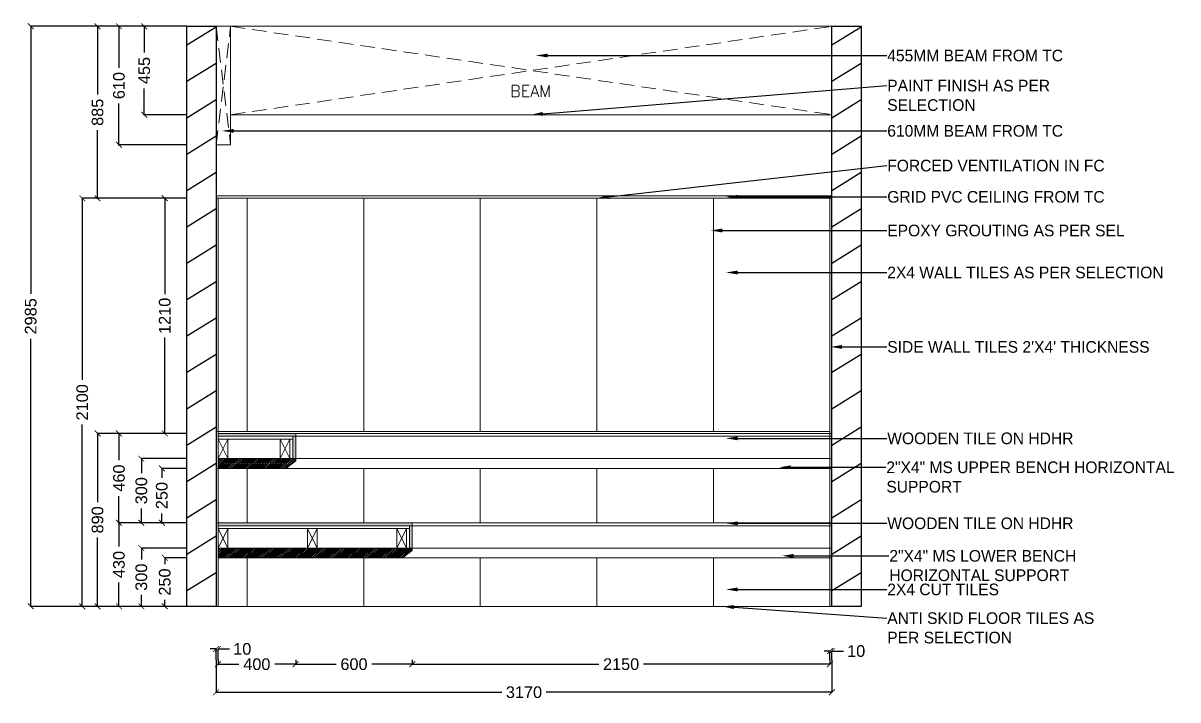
# Model space of a CAD drawing. Header units: millimetres. Extents: x 1464389 to 1998638, y -29162 to 256806.
# Drawn here: x 1537861 to 1543806, y 423 to 3906 of the extents above; entities that cross this region are included whole.
import ezdxf
from ezdxf import colors
from ezdxf.entities.mleader import LeaderData, LeaderLine
from ezdxf.math import Vec2, Vec3

# ---------------------------------------------------------------- set-up
doc = ezdxf.new("R2010")
doc.units = ezdxf.units.MM
doc.header["$LTSCALE"] = 15
doc.header["$PDMODE"] = 35
doc.linetypes.add('DASHED2', pattern=[0.375, 0.25, -0.125])
doc.layers.get('0').update_dxf_attribs({"lineweight": 5})
for name, color, linetype, lineweight in [('dimension', 1, 'Continuous', 25), ('false ceiling', 124, 'Continuous', 9), ('Hatch', 252, 'Continuous', 15), ('LS_DR_TEXT', 7, 'Continuous', 13), ('WALL TILE', 4, 'Continuous', 5)]:
    doc.layers.add(name, color=color, linetype=linetype, lineweight=lineweight)
doc.layers.add('Layer 1', color=7, linetype='Continuous')
doc.layers.add('NEW WALL', color=5, linetype='Continuous')
doc.layers.add('TEXTS', color=7, linetype='Continuous', true_color=0x636466)
doc.styles.add('ARIAL', font='arial.ttf')
doc.styles.add('ROMANS', font='romans.shx')
doc.dimstyles.new('SC-25', dxfattribs={"dimtxt": 60, "dimasz": 30, "dimexe": 0, "dimexo": 0, "dimgap": 25, "dimtad": 0, "dimdec": 0, "dimzin": 0, "dimdsep": 46, "dimtxsty": 'ARIAL', "dimblk": 'ARCHTICK', "dimcen": 0.09, "dimdle": 3, "dimclrd": 251, "dimclre": 251, "dimclrt": 1, "dimadec": 0, "dimazin": 0, "dimtfac": 1, "dimtdec": 0, "dimtofl": 0, "dimtmove": 0, "dimatfit": 2, "dimfxl": 100, "dimtolj": 1, "dimtzin": 0, "dimarcsym": 0})
pattern_1 = [(45, (374058.257, 316717.301), (-6.73519209, 6.73519209), []), (45, (374062.747, 316717.301), (-6.73519209, 6.73519209), [])]

# ---------------------------------------------------------------- blocks, each defined once
blk = doc.blocks.new('_ArchTick')
at = {"color": 0, "linetype": 'ByBlock', "const_width": 0.15}
blk.add_lwpolyline([(-0.5, -0.5), (0.5, 0.5)], dxfattribs=at)
blk = doc.blocks.new('*D2004')
at = {"layer": 'Defpoints', "color": 0, "ltscale": 0.25, "transparency": 16777216}
for p in [(1538864.6, 685.4), (1538854.6, 629.7), (1538864.6, 629.7)]:
    blk.add_point(p, dxfattribs=at)
at = {"layer": 'dimension', "color": 251, "lineweight": -2, "ltscale": 0.25, "transparency": 16777216}
for p, q in [((1538854.6, 685.4), (1538824.6, 685.4)), ((1538854.6, 629.7), (1538854.6, 685.4)), ((1538864.6, 629.7), (1538864.6, 685.4)), ((1538864.6, 685.4), (1538924.6, 685.4))]:
    blk.add_line(p, q, dxfattribs=at)
at = {"layer": 'dimension', "color": 251, "lineweight": -2, "ltscale": 0.25, "transparency": 16777216, "xscale": 30, "yscale": 30, "zscale": 30}
blk.add_blockref('_ArchTick', (1538854.6, 685.4), dxfattribs=at)
at = {"layer": 'dimension', "color": 251, "lineweight": -2, "ltscale": 0.25, "transparency": 16777216, "xscale": 30, "yscale": 30, "zscale": 30, "rotation": 180}
blk.add_blockref('_ArchTick', (1538864.6, 685.4), dxfattribs=at)
at = {"layer": 'dimension', "color": 1, "ltscale": 0.25, "transparency": 16777216, "insert": (1538989.6, 685.4), "char_height": 60, "attachment_point": 5, "style": 'ARIAL'}
blk.add_mtext('\\A1;10', dxfattribs=at)
blk = doc.blocks.new('*D2005')
at = {"layer": 'Defpoints', "color": 0, "ltscale": 0.25, "transparency": 16777216}
for p in [(1538864.6, 629.7), (1539264.6, 629.7), (1539264.6, 606.7)]:
    blk.add_point(p, dxfattribs=at)
at = {"layer": 'dimension', "color": 251, "lineweight": -2, "ltscale": 0.25, "transparency": 16777216}
for p, q in [((1538861.6, 606.7), (1538972.2, 606.7)), ((1538864.6, 629.7), (1538864.6, 606.7)), ((1539267.6, 606.7), (1539157, 606.7)), ((1539264.6, 629.7), (1539264.6, 606.7))]:
    blk.add_line(p, q, dxfattribs=at)
at = {"layer": 'dimension', "color": 251, "lineweight": -2, "ltscale": 0.25, "transparency": 16777216, "xscale": 30, "yscale": 30, "zscale": 30, "rotation": 180}
blk.add_blockref('_ArchTick', (1538864.6, 606.7), dxfattribs=at)
at = {"layer": 'dimension', "color": 251, "lineweight": -2, "ltscale": 0.25, "transparency": 16777216, "xscale": 30, "yscale": 30, "zscale": 30}
blk.add_blockref('_ArchTick', (1539264.6, 606.7), dxfattribs=at)
at = {"layer": 'dimension', "color": 1, "ltscale": 0.25, "transparency": 16777216, "insert": (1539064.6, 606.7), "char_height": 60, "attachment_point": 5, "style": 'ARIAL'}
blk.add_mtext('\\A1;400', dxfattribs=at)
blk = doc.blocks.new('*D2006')
at = {"layer": 'Defpoints', "color": 0, "ltscale": 0.25, "transparency": 16777216}
for p in [(1539264.6, 629.7), (1539864.6, 629.7), (1539864.6, 606.7)]:
    blk.add_point(p, dxfattribs=at)
at = {"layer": 'dimension', "color": 251, "lineweight": -2, "ltscale": 0.25, "transparency": 16777216}
for p, q in [((1539261.6, 606.7), (1539473.3, 606.7)), ((1539264.6, 629.7), (1539264.6, 606.7)), ((1539867.6, 606.7), (1539655.9, 606.7)), ((1539864.6, 629.7), (1539864.6, 606.7))]:
    blk.add_line(p, q, dxfattribs=at)
at = {"layer": 'dimension', "color": 251, "lineweight": -2, "ltscale": 0.25, "transparency": 16777216, "xscale": 30, "yscale": 30, "zscale": 30, "rotation": 180}
blk.add_blockref('_ArchTick', (1539264.6, 606.7), dxfattribs=at)
at = {"layer": 'dimension', "color": 251, "lineweight": -2, "ltscale": 0.25, "transparency": 16777216, "xscale": 30, "yscale": 30, "zscale": 30}
blk.add_blockref('_ArchTick', (1539864.6, 606.7), dxfattribs=at)
at = {"layer": 'dimension', "color": 1, "ltscale": 0.25, "transparency": 16777216, "insert": (1539564.6, 606.7), "char_height": 60, "attachment_point": 5, "style": 'ARIAL'}
blk.add_mtext('\\A1;600', dxfattribs=at)
blk = doc.blocks.new('*D2007')
at = {"layer": 'Defpoints', "color": 0, "ltscale": 0.25, "transparency": 16777216}
for p in [(1539864.6, 629.7), (1542014.9, 629.7), (1542014.9, 606.7)]:
    blk.add_point(p, dxfattribs=at)
at = {"layer": 'dimension', "color": 251, "lineweight": -2, "ltscale": 0.25, "transparency": 16777216}
for p, q in [((1539861.6, 606.7), (1540824.8, 606.7)), ((1539864.6, 629.7), (1539864.6, 606.7)), ((1542017.9, 606.7), (1541054.8, 606.7)), ((1542014.9, 629.7), (1542014.9, 606.7))]:
    blk.add_line(p, q, dxfattribs=at)
at = {"layer": 'dimension', "color": 251, "lineweight": -2, "ltscale": 0.25, "transparency": 16777216, "xscale": 30, "yscale": 30, "zscale": 30, "rotation": 180}
blk.add_blockref('_ArchTick', (1539864.6, 606.7), dxfattribs=at)
at = {"layer": 'dimension', "color": 251, "lineweight": -2, "ltscale": 0.25, "transparency": 16777216, "xscale": 30, "yscale": 30, "zscale": 30}
blk.add_blockref('_ArchTick', (1542014.9, 606.7), dxfattribs=at)
at = {"layer": 'dimension', "color": 1, "ltscale": 0.25, "transparency": 16777216, "insert": (1540939.8, 606.7), "char_height": 60, "attachment_point": 5, "style": 'ARIAL'}
blk.add_mtext('\\A1;2150', dxfattribs=at)
blk = doc.blocks.new('*D2008')
at = {"layer": 'Defpoints', "color": 0, "ltscale": 0.25, "transparency": 16777216}
for p in [(1542024.9, 674.3), (1542014.9, 629.7), (1542024.9, 629.7)]:
    blk.add_point(p, dxfattribs=at)
at = {"layer": 'dimension', "color": 251, "lineweight": -2, "ltscale": 0.25, "transparency": 16777216}
for p, q in [((1542014.9, 674.3), (1541984.9, 674.3)), ((1542014.9, 629.7), (1542014.9, 674.3)), ((1542024.9, 629.7), (1542024.9, 674.3)), ((1542024.9, 674.3), (1542084.9, 674.3))]:
    blk.add_line(p, q, dxfattribs=at)
at = {"layer": 'dimension', "color": 251, "lineweight": -2, "ltscale": 0.25, "transparency": 16777216, "xscale": 30, "yscale": 30, "zscale": 30}
blk.add_blockref('_ArchTick', (1542014.9, 674.3), dxfattribs=at)
at = {"layer": 'dimension', "color": 251, "lineweight": -2, "ltscale": 0.25, "transparency": 16777216, "xscale": 30, "yscale": 30, "zscale": 30, "rotation": 180}
blk.add_blockref('_ArchTick', (1542024.9, 674.3), dxfattribs=at)
at = {"layer": 'dimension', "color": 1, "ltscale": 0.25, "transparency": 16777216, "insert": (1542150, 674.3), "char_height": 60, "attachment_point": 5, "style": 'ARIAL'}
blk.add_mtext('\\A1;10', dxfattribs=at)
blk = doc.blocks.new('*D2009')
at = {"layer": 'Defpoints', "color": 0, "ltscale": 0.25, "transparency": 16777216}
for p in [(1538854.6, 629.7), (1542024.9, 629.7), (1542024.9, 462.6)]:
    blk.add_point(p, dxfattribs=at)
at = {"layer": 'dimension', "color": 251, "lineweight": -2, "ltscale": 0.25, "transparency": 16777216}
for p, q in [((1538854.6, 629.7), (1538854.6, 462.6)), ((1542024.9, 629.7), (1542024.9, 462.6)), ((1538851.6, 462.6), (1540325.3, 462.6)), ((1542027.9, 462.6), (1540554.2, 462.6))]:
    blk.add_line(p, q, dxfattribs=at)
at = {"layer": 'dimension', "color": 251, "lineweight": -2, "ltscale": 0.25, "transparency": 16777216, "xscale": 30, "yscale": 30, "zscale": 30, "rotation": 180}
blk.add_blockref('_ArchTick', (1538854.6, 462.6), dxfattribs=at)
at = {"layer": 'dimension', "color": 251, "lineweight": -2, "ltscale": 0.25, "transparency": 16777216, "xscale": 30, "yscale": 30, "zscale": 30}
blk.add_blockref('_ArchTick', (1542024.9, 462.6), dxfattribs=at)
at = {"layer": 'dimension', "color": 1, "ltscale": 0.25, "transparency": 16777216, "insert": (1540439.8, 462.6), "char_height": 60, "attachment_point": 5, "style": 'ARIAL'}
blk.add_mtext('\\A1;3170', dxfattribs=at)
blk = doc.blocks.new('*D2010')
at = {"layer": 'Defpoints', "color": 0, "ltscale": 0.25, "transparency": 16777216}
for p in [(1538704.6, 3889.7), (1537900.6, 904.7), (1538704.6, 904.7)]:
    blk.add_point(p, dxfattribs=at)
at = {"layer": 'dimension', "color": 251, "lineweight": -2, "ltscale": 0.25, "transparency": 16777216}
for p, q in [((1537900.6, 3892.7), (1537900.6, 2512.5)), ((1538704.6, 3889.7), (1537900.6, 3889.7)), ((1537900.6, 901.7), (1537900.6, 2281.8)), ((1538704.6, 904.7), (1537900.6, 904.7))]:
    blk.add_line(p, q, dxfattribs=at)
at = {"layer": 'dimension', "color": 251, "lineweight": -2, "ltscale": 0.25, "transparency": 16777216, "xscale": 30, "yscale": 30, "zscale": 30}
for p, rotation in [((1537900.6, 3889.7), 90), ((1537900.6, 904.7), 270)]:
    blk.add_blockref('_ArchTick', p, dxfattribs=dict(at, rotation=rotation))
at = {"layer": 'dimension', "color": 1, "ltscale": 0.25, "transparency": 16777216, "insert": (1537900.6, 2397.2), "char_height": 60, "attachment_point": 5, "rotation": 90, "style": 'ARIAL'}
blk.add_mtext('\\A1;2985', dxfattribs=at)
blk = doc.blocks.new('*D2011')
at = {"layer": 'Defpoints', "color": 0, "ltscale": 0.25, "transparency": 16777216}
for p in [(1538704.6, 3889.7), (1538354.8, 3279.7), (1538704.6, 3279.7)]:
    blk.add_point(p, dxfattribs=at)
at = {"layer": 'dimension', "color": 251, "lineweight": -2, "ltscale": 0.25, "transparency": 16777216}
for p, q in [((1538354.8, 3892.7), (1538354.8, 3676)), ((1538704.6, 3889.7), (1538354.8, 3889.7)), ((1538354.8, 3276.7), (1538354.8, 3493.3)), ((1538704.6, 3279.7), (1538354.8, 3279.7))]:
    blk.add_line(p, q, dxfattribs=at)
at = {"layer": 'dimension', "color": 251, "lineweight": -2, "ltscale": 0.25, "transparency": 16777216, "xscale": 30, "yscale": 30, "zscale": 30}
for p, rotation in [((1538354.8, 3889.7), 90), ((1538354.8, 3279.7), 270)]:
    blk.add_blockref('_ArchTick', p, dxfattribs=dict(at, rotation=rotation))
at = {"layer": 'dimension', "color": 1, "ltscale": 0.25, "transparency": 16777216, "insert": (1538354.8, 3584.7), "char_height": 60, "attachment_point": 5, "rotation": 90, "style": 'ARIAL'}
blk.add_mtext('\\A1;610', dxfattribs=at)
blk = doc.blocks.new('*D2012')
at = {"layer": 'Defpoints', "color": 0, "ltscale": 0.25, "transparency": 16777216}
for p in [(1538704.6, 3889.7), (1538485, 3434.7), (1538704.6, 3434.7)]:
    blk.add_point(p, dxfattribs=at)
at = {"layer": 'dimension', "color": 251, "lineweight": -2, "ltscale": 0.25, "transparency": 16777216}
for p, q in [((1538485, 3892.7), (1538485, 3754.9)), ((1538704.6, 3889.7), (1538485, 3889.7)), ((1538485, 3431.7), (1538485, 3569.5)), ((1538704.6, 3434.7), (1538485, 3434.7))]:
    blk.add_line(p, q, dxfattribs=at)
at = {"layer": 'dimension', "color": 251, "lineweight": -2, "ltscale": 0.25, "transparency": 16777216, "xscale": 30, "yscale": 30, "zscale": 30}
for p, rotation in [((1538485, 3889.7), 90), ((1538485, 3434.7), 270)]:
    blk.add_blockref('_ArchTick', p, dxfattribs=dict(at, rotation=rotation))
at = {"layer": 'dimension', "color": 1, "ltscale": 0.25, "transparency": 16777216, "insert": (1538485, 3662.2), "char_height": 60, "attachment_point": 5, "rotation": 90, "style": 'ARIAL'}
blk.add_mtext('\\A1;455', dxfattribs=at)
blk = doc.blocks.new('*D2013')
at = {"layer": 'Defpoints', "color": 0, "ltscale": 0.25, "transparency": 16777216}
for p in [(1538704.6, 3889.7), (1538244.5, 3004.7), (1538704.6, 3004.7)]:
    blk.add_point(p, dxfattribs=at)
at = {"layer": 'dimension', "color": 251, "lineweight": -2, "ltscale": 0.25, "transparency": 16777216}
for p, q in [((1538244.5, 3892.7), (1538244.5, 3538.7)), ((1538704.6, 3889.7), (1538244.5, 3889.7)), ((1538244.5, 3001.7), (1538244.5, 3355.6)), ((1538704.6, 3004.7), (1538244.5, 3004.7))]:
    blk.add_line(p, q, dxfattribs=at)
at = {"layer": 'dimension', "color": 251, "lineweight": -2, "ltscale": 0.25, "transparency": 16777216, "xscale": 30, "yscale": 30, "zscale": 30}
for p, rotation in [((1538244.5, 3889.7), 90), ((1538244.5, 3004.7), 270)]:
    blk.add_blockref('_ArchTick', p, dxfattribs=dict(at, rotation=rotation))
at = {"layer": 'dimension', "color": 1, "ltscale": 0.25, "transparency": 16777216, "insert": (1538244.5, 3447.2), "char_height": 60, "attachment_point": 5, "rotation": 90, "style": 'ARIAL'}
blk.add_mtext('\\A1;885', dxfattribs=at)
blk = doc.blocks.new('*D2014')
at = {"layer": 'Defpoints', "color": 0, "ltscale": 0.25, "transparency": 16777216}
for p in [(1538704.6, 3004.7), (1538165.8, 904.7), (1538704.6, 904.7)]:
    blk.add_point(p, dxfattribs=at)
at = {"layer": 'dimension', "color": 251, "lineweight": -2, "ltscale": 0.25, "transparency": 16777216}
for p, q in [((1538165.8, 3007.7), (1538165.8, 2069.7)), ((1538704.6, 3004.7), (1538165.8, 3004.7)), ((1538165.8, 901.7), (1538165.8, 1839.7)), ((1538704.6, 904.7), (1538165.8, 904.7))]:
    blk.add_line(p, q, dxfattribs=at)
at = {"layer": 'dimension', "color": 251, "lineweight": -2, "ltscale": 0.25, "transparency": 16777216, "xscale": 30, "yscale": 30, "zscale": 30}
for p, rotation in [((1538165.8, 3004.7), 90), ((1538165.8, 904.7), 270)]:
    blk.add_blockref('_ArchTick', p, dxfattribs=dict(at, rotation=rotation))
at = {"layer": 'dimension', "color": 1, "ltscale": 0.25, "transparency": 16777216, "insert": (1538165.8, 1954.7), "char_height": 60, "attachment_point": 5, "rotation": 90, "style": 'ARIAL'}
blk.add_mtext('\\A1;2100', dxfattribs=at)
blk = doc.blocks.new('*D2015')
at = {"layer": 'Defpoints', "color": 0, "ltscale": 0.25, "transparency": 16777216}
for p in [(1538704.6, 3004.7), (1538590.5, 1794.7), (1538704.6, 1794.7)]:
    blk.add_point(p, dxfattribs=at)
at = {"layer": 'dimension', "color": 251, "lineweight": -2, "ltscale": 0.25, "transparency": 16777216}
for p, q in [((1538590.5, 3007.7), (1538590.5, 2511.3)), ((1538704.6, 3004.7), (1538590.5, 3004.7)), ((1538590.5, 1791.7), (1538590.5, 2288)), ((1538704.6, 1794.7), (1538590.5, 1794.7))]:
    blk.add_line(p, q, dxfattribs=at)
at = {"layer": 'dimension', "color": 251, "lineweight": -2, "ltscale": 0.25, "transparency": 16777216, "xscale": 30, "yscale": 30, "zscale": 30}
for p, rotation in [((1538590.5, 3004.7), 90), ((1538590.5, 1794.7), 270)]:
    blk.add_blockref('_ArchTick', p, dxfattribs=dict(at, rotation=rotation))
at = {"layer": 'dimension', "color": 1, "ltscale": 0.25, "transparency": 16777216, "insert": (1538590.5, 2399.7), "char_height": 60, "attachment_point": 5, "rotation": 90, "style": 'ARIAL'}
blk.add_mtext('\\A1;1210', dxfattribs=at)
blk = doc.blocks.new('*D2016')
at = {"layer": 'Defpoints', "color": 0, "ltscale": 0.25, "transparency": 16777216}
for p in [(1538590.5, 1154.7), (1538704.6, 1154.7), (1538704.6, 904.7)]:
    blk.add_point(p, dxfattribs=at)
at = {"layer": 'dimension', "color": 251, "lineweight": -2, "ltscale": 0.25, "transparency": 16777216}
for p, q in [((1538590.5, 1157.7), (1538590.5, 1121.4)), ((1538704.6, 1154.7), (1538590.5, 1154.7)), ((1538590.5, 901.7), (1538590.5, 938)), ((1538704.6, 904.7), (1538590.5, 904.7))]:
    blk.add_line(p, q, dxfattribs=at)
at = {"layer": 'dimension', "color": 251, "lineweight": -2, "ltscale": 0.25, "transparency": 16777216, "xscale": 30, "yscale": 30, "zscale": 30}
for p, rotation in [((1538590.5, 1154.7), 90), ((1538590.5, 904.7), 270)]:
    blk.add_blockref('_ArchTick', p, dxfattribs=dict(at, rotation=rotation))
at = {"layer": 'dimension', "color": 1, "ltscale": 0.25, "transparency": 16777216, "insert": (1538590.5, 1029.7), "char_height": 60, "attachment_point": 5, "rotation": 90, "style": 'ARIAL'}
blk.add_mtext('\\A1;250', dxfattribs=at)
blk = doc.blocks.new('*D2017')
at = {"layer": 'Defpoints', "color": 0, "ltscale": 0.25, "transparency": 16777216}
for p in [(1538470, 1204.7), (1538704.6, 1204.7), (1538704.6, 904.7)]:
    blk.add_point(p, dxfattribs=at)
at = {"layer": 'dimension', "color": 251, "lineweight": -2, "ltscale": 0.25, "transparency": 16777216}
for p, q in [((1538470, 1207.7), (1538470, 1145.8)), ((1538704.6, 1204.7), (1538470, 1204.7)), ((1538470, 901.7), (1538470, 963.5)), ((1538704.6, 904.7), (1538470, 904.7))]:
    blk.add_line(p, q, dxfattribs=at)
at = {"layer": 'dimension', "color": 251, "lineweight": -2, "ltscale": 0.25, "transparency": 16777216, "xscale": 30, "yscale": 30, "zscale": 30}
for p, rotation in [((1538470, 1204.7), 90), ((1538470, 904.7), 270)]:
    blk.add_blockref('_ArchTick', p, dxfattribs=dict(at, rotation=rotation))
at = {"layer": 'dimension', "color": 1, "ltscale": 0.25, "transparency": 16777216, "insert": (1538470, 1054.7), "char_height": 60, "attachment_point": 5, "rotation": 90, "style": 'ARIAL'}
blk.add_mtext('\\A1;300', dxfattribs=at)
blk = doc.blocks.new('*D2018')
at = {"layer": 'Defpoints', "color": 0, "ltscale": 0.25, "transparency": 16777216}
for p in [(1538354.8, 1334.7), (1538704.6, 1334.7), (1538704.6, 904.7)]:
    blk.add_point(p, dxfattribs=at)
at = {"layer": 'dimension', "color": 251, "lineweight": -2, "ltscale": 0.25, "transparency": 16777216}
for p, q in [((1538354.8, 1337.7), (1538354.8, 1212.1)), ((1538704.6, 1334.7), (1538354.8, 1334.7)), ((1538354.8, 901.7), (1538354.8, 1027.3)), ((1538704.6, 904.7), (1538354.8, 904.7))]:
    blk.add_line(p, q, dxfattribs=at)
at = {"layer": 'dimension', "color": 251, "lineweight": -2, "ltscale": 0.25, "transparency": 16777216, "xscale": 30, "yscale": 30, "zscale": 30}
for p, rotation in [((1538354.8, 1334.7), 90), ((1538354.8, 904.7), 270)]:
    blk.add_blockref('_ArchTick', p, dxfattribs=dict(at, rotation=rotation))
at = {"layer": 'dimension', "color": 1, "ltscale": 0.25, "transparency": 16777216, "insert": (1538354.8, 1119.7), "char_height": 60, "attachment_point": 5, "rotation": 90, "style": 'ARIAL'}
blk.add_mtext('\\A1;430', dxfattribs=at)
blk = doc.blocks.new('*D2019')
at = {"layer": 'Defpoints', "color": 0, "ltscale": 0.25, "transparency": 16777216}
for p in [(1538244.5, 1794.7), (1538704.6, 1794.7), (1538704.6, 904.7)]:
    blk.add_point(p, dxfattribs=at)
at = {"layer": 'dimension', "color": 251, "lineweight": -2, "ltscale": 0.25, "transparency": 16777216}
for p, q in [((1538244.5, 1797.7), (1538244.5, 1440.9)), ((1538704.6, 1794.7), (1538244.5, 1794.7)), ((1538244.5, 901.7), (1538244.5, 1258.4)), ((1538704.6, 904.7), (1538244.5, 904.7))]:
    blk.add_line(p, q, dxfattribs=at)
at = {"layer": 'dimension', "color": 251, "lineweight": -2, "ltscale": 0.25, "transparency": 16777216, "xscale": 30, "yscale": 30, "zscale": 30}
for p, rotation in [((1538244.5, 1794.7), 90), ((1538244.5, 904.7), 270)]:
    blk.add_blockref('_ArchTick', p, dxfattribs=dict(at, rotation=rotation))
at = {"layer": 'dimension', "color": 1, "ltscale": 0.25, "transparency": 16777216, "insert": (1538244.5, 1349.7), "char_height": 60, "attachment_point": 5, "rotation": 90, "style": 'ARIAL'}
blk.add_mtext('\\A1;890', dxfattribs=at)
blk = doc.blocks.new('*D2020')
at = {"layer": 'Defpoints', "color": 0, "ltscale": 0.25, "transparency": 16777216}
for p in [(1538575.5, 1614.7), (1538704.6, 1614.7), (1538704.6, 1334.7)]:
    blk.add_point(p, dxfattribs=at)
at = {"layer": 'dimension', "color": 251, "lineweight": -2, "ltscale": 0.25, "transparency": 16777216}
for p, q in [((1538575.5, 1617.7), (1538575.5, 1566.4)), ((1538704.6, 1614.7), (1538575.5, 1614.7)), ((1538575.5, 1331.7), (1538575.5, 1383)), ((1538704.6, 1334.7), (1538575.5, 1334.7))]:
    blk.add_line(p, q, dxfattribs=at)
at = {"layer": 'dimension', "color": 251, "lineweight": -2, "ltscale": 0.25, "transparency": 16777216, "xscale": 30, "yscale": 30, "zscale": 30}
for p, rotation in [((1538575.5, 1614.7), 90), ((1538575.5, 1334.7), 270)]:
    blk.add_blockref('_ArchTick', p, dxfattribs=dict(at, rotation=rotation))
at = {"layer": 'dimension', "color": 1, "ltscale": 0.25, "transparency": 16777216, "insert": (1538575.5, 1474.7), "char_height": 60, "attachment_point": 5, "rotation": 90, "style": 'ARIAL'}
blk.add_mtext('\\A1;250', dxfattribs=at)
blk = doc.blocks.new('*D2021')
at = {"layer": 'Defpoints', "color": 0, "ltscale": 0.25, "transparency": 16777216}
for p in [(1538470, 1664.7), (1538704.6, 1664.7), (1538704.6, 1334.7)]:
    blk.add_point(p, dxfattribs=at)
at = {"layer": 'dimension', "color": 251, "lineweight": -2, "ltscale": 0.25, "transparency": 16777216}
for p, q in [((1538470, 1667.7), (1538470, 1590.8)), ((1538704.6, 1664.7), (1538470, 1664.7)), ((1538470, 1331.7), (1538470, 1408.5)), ((1538704.6, 1334.7), (1538470, 1334.7))]:
    blk.add_line(p, q, dxfattribs=at)
at = {"layer": 'dimension', "color": 251, "lineweight": -2, "ltscale": 0.25, "transparency": 16777216, "xscale": 30, "yscale": 30, "zscale": 30}
for p, rotation in [((1538470, 1664.7), 90), ((1538470, 1334.7), 270)]:
    blk.add_blockref('_ArchTick', p, dxfattribs=dict(at, rotation=rotation))
at = {"layer": 'dimension', "color": 1, "ltscale": 0.25, "transparency": 16777216, "insert": (1538470, 1499.7), "char_height": 60, "attachment_point": 5, "rotation": 90, "style": 'ARIAL'}
blk.add_mtext('\\A1;300', dxfattribs=at)
blk = doc.blocks.new('*D2022')
at = {"layer": 'Defpoints', "color": 0, "ltscale": 0.25, "transparency": 16777216}
for p in [(1538354.8, 1794.7), (1538704.6, 1794.7), (1538704.6, 1334.7)]:
    blk.add_point(p, dxfattribs=at)
at = {"layer": 'dimension', "color": 251, "lineweight": -2, "ltscale": 0.25, "transparency": 16777216}
for p, q in [((1538354.8, 1797.7), (1538354.8, 1657.1)), ((1538704.6, 1794.7), (1538354.8, 1794.7)), ((1538354.8, 1331.7), (1538354.8, 1472.3)), ((1538704.6, 1334.7), (1538354.8, 1334.7))]:
    blk.add_line(p, q, dxfattribs=at)
at = {"layer": 'dimension', "color": 251, "lineweight": -2, "ltscale": 0.25, "transparency": 16777216, "xscale": 30, "yscale": 30, "zscale": 30}
for p, rotation in [((1538354.8, 1794.7), 90), ((1538354.8, 1334.7), 270)]:
    blk.add_blockref('_ArchTick', p, dxfattribs=dict(at, rotation=rotation))
at = {"layer": 'dimension', "color": 1, "ltscale": 0.25, "transparency": 16777216, "insert": (1538354.8, 1564.7), "char_height": 60, "attachment_point": 5, "rotation": 90, "style": 'ARIAL'}
blk.add_mtext('\\A1;460', dxfattribs=at)

msp = doc.modelspace()

# ---------------------------------------------------------------- hatches: boundary and pattern name
at = {"layer": 'Hatch', "ltscale": 0.25}
h = msp.add_hatch(color=256, dxfattribs=at)
h.dxf.hatch_style = 1
h.paths.add_polyline_path([(1539264.6, 1794.7), (1538864.6, 1794.7), (1538864.6, 1779.7), (1539264.6, 1779.7)])
h.paths.add_polyline_path([(1539264.6, 1764.7), (1539249.6, 1764.7), (1539249.6, 1664.7), (1539264.6, 1664.7)])
h.paths.add_polyline_path([(1539264.6, 1779.7), (1539249.6, 1779.7), (1539249.6, 1764.7), (1539264.6, 1764.7)])
h = msp.add_hatch(dxfattribs=at)
h.set_pattern_fill('ANSI32', color=256)
h.set_pattern_definition(pattern_1)
h.paths.add_polyline_path([(1539264.6, 1652.7), (1539264.6, 1664.7), (1538864.6, 1664.7), (1538864.6, 1614.7), (1539214.6, 1614.7)])
h = msp.add_hatch(color=256, dxfattribs=at)
h.dxf.hatch_style = 1
h.paths.add_polyline_path([(1539864.6, 1334.7), (1538864.6, 1334.7), (1538864.6, 1319.7), (1539864.6, 1319.7)])
h.paths.add_polyline_path([(1539864.6, 1319.7), (1539849.6, 1319.7), (1539849.6, 1204.7), (1539864.6, 1204.7)])
h = msp.add_hatch(dxfattribs=at)
h.set_pattern_fill('ANSI32', color=256)
h.set_pattern_definition(pattern_1)
h.paths.add_polyline_path([(1539864.6, 1204.7), (1539849.6, 1204.7), (1539834.6, 1204.7), (1539784.6, 1204.7), (1538864.6, 1204.7), (1538864.6, 1154.7), (1539814.6, 1154.7), (1539864.6, 1192.7)])
at = {"layer": 'Layer 1', "ltscale": 0.25}
h = msp.add_hatch(dxfattribs=at)
h.set_pattern_fill('ANSI31', color=8, scale=50, angle=167)
h.set_pattern_definition([(212, (643069.3, 181311.02), (84.124683, -134.627635), [])])
h.paths.add_polyline_path([(1538854.6, 3889.7), (1538704.6, 3889.7), (1538704.6, 904.7), (1538854.6, 904.7)])
h = msp.add_hatch(dxfattribs=at)
h.set_pattern_fill('ANSI31', color=8, scale=50, angle=167)
h.set_pattern_definition([(212, (646389.63, 181311.02), (84.124683, -134.627635), [])])
h.paths.add_polyline_path([(1542174.9, 3889.7), (1542024.9, 3889.7), (1542024.9, 904.7), (1542174.9, 904.7)])

# ---------------------------------------------------------------- linework, layer by layer
at = {"linetype": 'DASHED2', "ltscale": 20}
for p, q in [((1538854.6, 3889.7), (1538929.6, 3279.7)), ((1538854.6, 3279.7), (1538929.6, 3889.7)), ((1538929.6, 3889.7), (1542024.9, 3434.7)), ((1538929.6, 3434.7), (1542024.9, 3889.7))]:
    msp.add_line(p, q, dxfattribs=at)
at = {"ltscale": 0.25}
for p, q in [((1538929.6, 3434.7), (1542024.9, 3434.7)), ((1539254.6, 1794.7), (1542024.9, 1794.7)), ((1538864.6, 1764.7), (1538914.6, 1664.7)), ((1538914.6, 1764.7), (1538864.6, 1664.7)), ((1539184.6, 1764.7), (1539234.6, 1664.7)), ((1539234.6, 1764.7), (1539184.6, 1664.7)), ((1539254.6, 1779.7), (1542024.9, 1779.7)), ((1539254.6, 1664.7), (1542024.9, 1664.7)), ((1539204.6, 1614.7), (1542024.9, 1614.7)), ((1539854.6, 1334.7), (1542024.9, 1334.7)), ((1539854.6, 1319.7), (1542024.9, 1319.7)), ((1538864.6, 1304.7), (1538914.6, 1204.7)), ((1538914.6, 1304.7), (1538864.6, 1204.7)), ((1538914.6, 1304.7), (1539784.6, 1304.7)), ((1539324.6, 1304.7), (1539374.6, 1204.7)), ((1539374.6, 1304.7), (1539324.6, 1204.7)), ((1539784.6, 1304.7), (1539834.6, 1204.7)), ((1539834.6, 1304.7), (1539784.6, 1204.7)), ((1539854.6, 1204.7), (1542024.9, 1204.7)), ((1539804.6, 1154.7), (1542024.9, 1154.7))]:
    msp.add_line(p, q, dxfattribs=at)
for points in [[(1538854.6, 3889.7), (1542024.9, 3889.7), (1542024.9, 904.7), (1538854.6, 904.7)], [(1538854.6, 3889.7), (1538929.6, 3889.7), (1538929.6, 3279.7), (1538854.6, 3279.7)], [(1538864.6, 1794.7), (1539264.6, 1794.7), (1539264.6, 1779.7), (1538864.6, 1779.7)], [(1538864.6, 1779.7), (1539249.6, 1779.7), (1539249.6, 1764.7), (1538864.6, 1764.7)], [(1538864.6, 1764.7), (1538914.6, 1764.7), (1538914.6, 1664.7), (1538864.6, 1664.7)], [(1539184.6, 1764.7), (1539234.6, 1764.7), (1539234.6, 1664.7), (1539184.6, 1664.7)], [(1539249.6, 1779.7), (1539264.6, 1779.7), (1539264.6, 1664.7), (1539249.6, 1664.7)], [(1538864.6, 1334.7), (1539864.6, 1334.7), (1539864.6, 1319.7), (1538864.6, 1319.7)], [(1538864.6, 1319.7), (1539849.6, 1319.7), (1539849.6, 1304.7), (1538864.6, 1304.7)], [(1539849.6, 1319.7), (1539864.6, 1319.7), (1539864.6, 1204.7), (1539849.6, 1204.7)], [(1538864.6, 1304.7), (1538914.6, 1304.7), (1538914.6, 1204.7), (1538864.6, 1204.7)], [(1539324.6, 1304.7), (1539374.6, 1304.7), (1539374.6, 1204.7), (1539324.6, 1204.7)], [(1539784.6, 1304.7), (1539834.6, 1304.7), (1539834.6, 1204.7), (1539784.6, 1204.7)], [(1539834.6, 1304.7), (1539849.6, 1304.7), (1539849.6, 1204.7), (1539834.6, 1204.7)]]:
    msp.add_lwpolyline(points, close=True, dxfattribs=at)
for points in [[(1538864.6, 1614.7), (1538864.6, 1664.7), (1539264.6, 1664.7), (1539264.6, 1652.7), (1539214.6, 1614.7), (1538864.6, 1614.7)], [(1538864.6, 1154.7), (1538864.6, 1204.7), (1539864.6, 1204.7)], [(1538864.6, 1154.7), (1538864.6, 1204.7), (1539864.6, 1204.7), (1539864.6, 1192.7), (1539814.6, 1154.7), (1538864.6, 1154.7)]]:
    msp.add_lwpolyline(points, dxfattribs=at)
at = {"layer": 'false ceiling', "ltscale": 0.25}
for p, q in [((1538854.6, 3016.7), (1542024.9, 3016.7)), ((1538854.6, 3004.7), (1542024.9, 3004.7))]:
    msp.add_line(p, q, dxfattribs=at)
at = {"layer": 'NEW WALL', "ltscale": 0.25}
for points in [[(1538704.6, 3889.7), (1538854.6, 3889.7), (1538854.6, 904.7), (1538704.6, 904.7)], [(1542024.9, 3889.7), (1542174.9, 3889.7), (1542174.9, 904.7), (1542024.9, 904.7)]]:
    msp.add_lwpolyline(points, close=True, dxfattribs=at)
at = {"layer": 'WALL TILE', "ltscale": 0.25}
for points in [[(1538854.6, 1804.7), (1539014.9, 1804.7), (1539014.9, 3004.7), (1538854.6, 3004.7)], [(1538854.6, 3004.7), (1538864.6, 3004.7), (1538864.6, 904.7), (1538854.6, 904.7)], [(1539014.9, 1804.7), (1539614.9, 1804.7), (1539614.9, 3004.7), (1539014.9, 3004.7)], [(1539614.9, 1804.7), (1540214.9, 1804.7), (1540214.9, 3004.7), (1539614.9, 3004.7)], [(1540214.9, 1804.7), (1540814.9, 1804.7), (1540814.9, 3004.7), (1540214.9, 3004.7)], [(1540814.9, 1804.7), (1541414.9, 1804.7), (1541414.9, 3004.7), (1540814.9, 3004.7)], [(1541414.9, 1804.7), (1542014.9, 1804.7), (1542014.9, 3004.7), (1541414.9, 3004.7)], [(1542014.9, 3004.7), (1542024.9, 3004.7), (1542024.9, 904.7), (1542014.9, 904.7)], [(1539014.9, 1614.7), (1538854.6, 1614.7), (1538854.6, 1334.7), (1539014.9, 1334.7)], [(1539014.9, 1614.7), (1539614.9, 1614.7), (1539614.9, 1334.7), (1539014.9, 1334.7)], [(1539614.9, 1614.7), (1540214.9, 1614.7), (1540214.9, 1334.7), (1539614.9, 1334.7)], [(1540214.9, 1614.7), (1540814.9, 1614.7), (1540814.9, 1334.7), (1540214.9, 1334.7)], [(1540814.9, 1614.7), (1541414.9, 1614.7), (1541414.9, 1334.7), (1540814.9, 1334.7)], [(1541414.9, 1614.7), (1542014.9, 1614.7), (1542014.9, 1334.7), (1541414.9, 1334.7)], [(1538864.6, 904.7), (1539014.9, 904.7), (1539014.9, 1154.7), (1538864.6, 1154.7)], [(1539014.9, 1154.7), (1539614.9, 1154.7), (1539614.9, 904.7), (1539014.9, 904.7)], [(1539614.9, 1154.7), (1540214.9, 1154.7), (1540214.9, 904.7), (1539614.9, 904.7)], [(1540214.9, 1154.7), (1540814.9, 1154.7), (1540814.9, 904.7), (1540214.9, 904.7)], [(1540814.9, 1154.7), (1541414.9, 1154.7), (1541414.9, 904.7), (1540814.9, 904.7)], [(1541414.9, 1154.7), (1542014.9, 1154.7), (1542014.9, 904.7), (1541414.9, 904.7)]]:
    msp.add_lwpolyline(points, close=True, dxfattribs=at)

# ---------------------------------------------------------------- texts
at = {"layer": 'LS_DR_TEXT', "ltscale": 0.25, "insert": (1540368.8, 3586), "char_height": 60, "attachment_point": 1, "style": 'ROMANS'}
msp.add_mtext_dynamic_manual_height_columns('BEAM', width=469.919, gutter_width=375, heights=[0], dxfattribs=at)

# ---------------------------------------------------------------- dimensions: what is measured, and where the dimension line sits
at = {"layer": 'dimension', "ltscale": 0.25}
for base, p1, picture, middle in [((1537900.6, 904.7), (1538704.6, 3889.7), '*D2010', (1537900.6, 2397.2)), ((1538165.8, 904.7), (1538704.6, 3004.7), '*D2014', (1538165.8, 1954.7))]:
    dim = msp.add_linear_dim(base=base, p1=p1, p2=(1538704.6, 904.7), angle=90, dimstyle='SC-25', override={"dimfxl": 15}, dxfattribs=at)
    dim.commit()
    dim.dimension.update_dxf_attribs({"geometry": picture, "text_midpoint": middle, "dimtype": 160})
for base, p1, p2, picture, middle in [((1538244.5, 3004.7), (1538704.6, 3889.7), (1538704.6, 3004.7), '*D2013', (1538244.5, 3447.2)), ((1538354.8, 3279.7), (1538704.6, 3889.7), (1538704.6, 3279.7), '*D2011', (1538354.8, 3584.7)), ((1538485, 3434.7), (1538704.6, 3889.7), (1538704.6, 3434.7), '*D2012', (1538485, 3662.2)), ((1538590.5, 1794.7), (1538704.6, 3004.7), (1538704.6, 1794.7), '*D2015', (1538590.5, 2399.7)), ((1538244.5, 1794.7), (1538704.6, 904.7), (1538704.6, 1794.7), '*D2019', (1538244.5, 1349.7)), ((1538354.8, 1794.7), (1538704.6, 1334.7), (1538704.6, 1794.7), '*D2022', (1538354.8, 1564.7)), ((1538354.8, 1334.7), (1538704.6, 904.7), (1538704.6, 1334.7), '*D2018', (1538354.8, 1119.7)), ((1538470, 1204.7), (1538704.6, 904.7), (1538704.6, 1204.7), '*D2017', (1538470, 1054.7)), ((1538590.5, 1154.7), (1538704.6, 904.7), (1538704.6, 1154.7), '*D2016', (1538590.5, 1029.7))]:
    dim = msp.add_linear_dim(base=base, p1=p1, p2=p2, angle=90, dimstyle='SC-25', override={"dimfxl": 15}, dxfattribs=at)
    dim.commit()
    dim.dimension.update_dxf_attribs({"geometry": picture, "text_midpoint": middle})
for base, p2, text, picture, middle in [((1538470, 1664.7), (1538704.6, 1664.7), '300', '*D2021', (1538470, 1499.7)), ((1538575.5, 1614.7), (1538704.6, 1614.7), '250', '*D2020', (1538575.5, 1474.7))]:
    dim = msp.add_linear_dim(base=base, p1=(1538704.6, 1334.7), p2=p2, angle=90, text=text, dimstyle='SC-25', override={"dimfxl": 15}, dxfattribs=at)
    dim.commit()
    dim.dimension.update_dxf_attribs({"geometry": picture, "text_midpoint": middle})
for base, p1, p2, picture, middle in [((1538864.6, 685.4), (1538854.6, 629.7), (1538864.6, 629.7), '*D2004', (1538989.6, 685.4)), ((1542024.9, 674.3), (1542014.9, 629.7), (1542024.9, 629.7), '*D2008', (1542150, 674.3)), ((1542024.9, 462.6), (1538854.6, 629.7), (1542024.9, 629.7), '*D2009', (1540439.8, 462.6)), ((1539264.6, 606.7), (1538864.6, 629.7), (1539264.6, 629.7), '*D2005', (1539064.6, 606.7)), ((1539864.6, 606.7), (1539264.6, 629.7), (1539864.6, 629.7), '*D2006', (1539564.6, 606.7)), ((1542014.9, 606.7), (1539864.6, 629.7), (1542014.9, 629.7), '*D2007', (1540939.8, 606.7))]:
    dim = msp.add_linear_dim(base=base, p1=p1, p2=p2, dimstyle='SC-25', override={"dimfxl": 15}, dxfattribs=at)
    dim.commit()
    dim.dimension.update_dxf_attribs({"geometry": picture, "text_midpoint": middle})

# ---------------------------------------------------------------- leaders
at = {"layer": 'TEXTS', "color": 251, "true_color": 0x636466}
ml = msp.add_multileader_mtext('Standard', dxfattribs=at)
ml.set_content('455MM BEAM FROM TC', color=(99, 100, 102))
ml.set_leader_properties()
ml.build(insert=Vec2(0, 0))
ml.multileader.update_dxf_attribs({"has_dogleg": 0, "text_right_attachment_type": 6, "dogleg_length": 0.36, "arrow_head_size": 60})
ctx = ml.context
ctx.base_point, ctx.char_height, ctx.arrow_head_size, ctx.plane_origin = Vec3(1542308, 3739.5), 60, 60, Vec3(1540506.5, 3734)
ctx.right_attachment = 6
notes = []
notes.append((ctx, [(0, (1, 1, 0), (1542307.6, 3739.5), (1, 0), 0.36, [(0, [(1540501.4, 3739.4)], 0, [])])]))
ctx.mtext.insert, ctx.mtext.width, ctx.mtext.flow_direction = Vec3(1542310, 3769.5), 1181.206, 5
ml = msp.add_multileader_mtext('Standard', dxfattribs=at)
ml.set_content('PAINT FINISH AS PER SELECTION', color=(99, 100, 102))
ml.set_leader_properties()
ml.build(insert=Vec2(0, 0))
ml.multileader.update_dxf_attribs({"has_dogleg": 0, "text_right_attachment_type": 6, "dogleg_length": 0.36, "arrow_head_size": 60})
ctx = ml.context
ctx.base_point, ctx.char_height, ctx.arrow_head_size, ctx.plane_origin = Vec3(1542308, 3584.5), 60, 60, Vec3(1540506.5, 3579)
ctx.right_attachment = 6
notes.append((ctx, [(0, (1, 1, 0), (1542307.6, 3584.5), (1, 0), 0.36, [(0, [(1540477.2, 3434.7)], 0, [])])]))
ctx.mtext.insert, ctx.mtext.width, ctx.mtext.flow_direction = Vec3(1542310, 3614.5), 1181.206, 5
ml = msp.add_multileader_mtext('Standard', dxfattribs=at)
ml.set_content('610MM BEAM FROM TC', color=(99, 100, 102))
ml.set_leader_properties()
ml.build(insert=Vec2(0, 0))
ml.multileader.update_dxf_attribs({"has_dogleg": 0, "text_right_attachment_type": 6, "dogleg_length": 0.36, "arrow_head_size": 60})
ctx = ml.context
ctx.base_point, ctx.char_height, ctx.arrow_head_size, ctx.plane_origin = Vec3(1542308, 3351.7), 60, 60, Vec3(1540506.5, 3346.2)
ctx.right_attachment = 6
notes.append((ctx, [(0, (1, 1, 0), (1542307.6, 3351.7), (1, 0), 0.36, [(0, [(1538885.4, 3351.6)], 0, [])])]))
ctx.mtext.insert, ctx.mtext.width, ctx.mtext.flow_direction = Vec3(1542310, 3381.7), 1181.206, 5
ml = msp.add_multileader_mtext('Standard', dxfattribs=at)
ml.set_content('FORCED VENTILATION IN FC', color=(99, 100, 102))
ml.set_leader_properties()
ml.build(insert=Vec2(0, 0))
ml.multileader.update_dxf_attribs({"has_dogleg": 0, "text_right_attachment_type": 6, "dogleg_length": 0.36, "arrow_head_size": 60})
ctx = ml.context
ctx.base_point, ctx.char_height, ctx.arrow_head_size, ctx.plane_origin = Vec3(1542308, 3173), 60, 60, Vec3(1540506.5, 3167.5)
ctx.right_attachment = 6
notes.append((ctx, [(0, (1, 1, 0), (1542307.6, 3173), (1, 0), 0.36, [(0, [(1540814.9, 3004.7)], 0, [])])]))
ctx.mtext.insert, ctx.mtext.width, ctx.mtext.flow_direction = Vec3(1542310, 3203), 1487.784, 5
ml = msp.add_multileader_mtext('Standard', dxfattribs=at)
ml.set_content('GRID PVC CEILING FROM TC', color=(99, 100, 102))
ml.set_leader_properties()
ml.build(insert=Vec2(0, 0))
ml.multileader.update_dxf_attribs({"has_dogleg": 0, "text_right_attachment_type": 6, "dogleg_length": 0.36, "arrow_head_size": 60})
ctx = ml.context
ctx.base_point, ctx.char_height, ctx.arrow_head_size, ctx.plane_origin = Vec3(1542308, 3012.2), 60, 60, Vec3(1540506.5, 3006.8)
ctx.right_attachment = 6
notes.append((ctx, [(0, (1, 1, 0), (1542307.6, 3012.2), (1, 0), 0.36, [(0, [(1541479.4, 3012.1)], 0, [])])]))
ctx.mtext.insert, ctx.mtext.width, ctx.mtext.flow_direction = Vec3(1542310, 3042.2), 1487.784, 5
ml = msp.add_multileader_mtext('Standard', dxfattribs=at)
ml.set_content('EPOXY GROUTING AS PER SEL', color=(99, 100, 102))
ml.set_leader_properties()
ml.build(insert=Vec2(0, 0))
ml.multileader.update_dxf_attribs({"has_dogleg": 0, "text_right_attachment_type": 6, "dogleg_length": 0.36, "arrow_head_size": 60})
ctx = ml.context
ctx.base_point, ctx.char_height, ctx.arrow_head_size, ctx.plane_origin = Vec3(1542308, 2838.9), 60, 60, Vec3(1540506.5, 2833.4)
ctx.right_attachment = 6
notes.append((ctx, [(0, (1, 1, 0), (1542307.6, 2838.9), (1, 0), 0.36, [(0, [(1541400.3, 2838.8)], 0, [])])]))
ctx.mtext.insert, ctx.mtext.width, ctx.mtext.flow_direction = Vec3(1542310, 2868.9), 1487.784, 5
ml = msp.add_multileader_mtext('Standard', dxfattribs=at)
ml.set_content('2X4 WALL TILES AS PER SELECTION', color=(99, 100, 102))
ml.set_leader_properties()
ml.build(insert=Vec2(0, 0))
ml.multileader.update_dxf_attribs({"has_dogleg": 0, "text_right_attachment_type": 6, "dogleg_length": 0.36, "arrow_head_size": 60})
ctx = ml.context
ctx.base_point, ctx.char_height, ctx.arrow_head_size, ctx.plane_origin = Vec3(1542308, 2622.8), 60, 60, Vec3(1540506.5, 2617.4)
ctx.right_attachment = 6
notes.append((ctx, [(0, (1, 1, 0), (1542307.6, 2622.8), (1, 0), 0.36, [(0, [(1541479.4, 2622.7)], 0, [])])]))
ctx.mtext.insert, ctx.mtext.width, ctx.mtext.flow_direction = Vec3(1542310, 2652.8), 1487.784, 5
ml = msp.add_multileader_mtext('Standard', dxfattribs=at)
ml.set_content("SIDE WALL TILES 2'X4' THICKNESS", color=(99, 100, 102))
ml.set_leader_properties()
ml.build(insert=Vec2(0, 0))
ml.multileader.update_dxf_attribs({"has_dogleg": 0, "text_right_attachment_type": 6, "dogleg_length": 0.36, "arrow_head_size": 60})
ctx = ml.context
ctx.base_point, ctx.char_height, ctx.arrow_head_size, ctx.plane_origin = Vec3(1542308, 2239.9), 60, 60, Vec3(1540506.5, 2234.5)
ctx.right_attachment = 6
notes.append((ctx, [(0, (1, 1, 0), (1542307.6, 2239.9), (1, 0), 0.36, [(0, [(1542016.8, 2239.8)], 0, [])])]))
ctx.mtext.insert, ctx.mtext.width, ctx.mtext.flow_direction = Vec3(1542310, 2269.9), 1487.784, 5
ml = msp.add_multileader_mtext('Standard', dxfattribs=at)
ml.set_content('WOODEN TILE ON HDHR', color=(99, 100, 102))
ml.set_leader_properties()
ml.build(insert=Vec2(0, 0))
ml.multileader.update_dxf_attribs({"has_dogleg": 0, "text_right_attachment_type": 6, "dogleg_length": 0.36, "arrow_head_size": 60})
ctx = ml.context
ctx.base_point, ctx.char_height, ctx.arrow_head_size, ctx.plane_origin = Vec3(1542308, 1769.3), 60, 60, Vec3(1540506.5, 1763.8)
ctx.right_attachment = 6
notes.append((ctx, [(0, (1, 1, 0), (1542307.6, 1769.3), (1, 0), 0.36, [(0, [(1541479.4, 1769.2)], 0, [])])]))
ctx.mtext.insert, ctx.mtext.width, ctx.mtext.flow_direction = Vec3(1542310, 1799.3), 1487.784, 5
ml = msp.add_multileader_mtext('Standard', dxfattribs=at)
ml.set_content('2"X4" MS UPPER BENCH HORIZONTAL SUPPORT', color=(99, 100, 102))
ml.set_leader_properties()
ml.build(insert=Vec2(0, 0))
ml.multileader.update_dxf_attribs({"has_dogleg": 0, "text_right_attachment_type": 6, "dogleg_length": 0.36, "arrow_head_size": 60})
ctx = ml.context
ctx.base_point, ctx.char_height, ctx.arrow_head_size, ctx.plane_origin = Vec3(1542303.3, 1620.3), 60, 60, Vec3(1540501.8, 1614.9)
ctx.right_attachment = 6
notes.append((ctx, [(0, (1, 1, 0), (1542302.9, 1620.3), (1, 0), 0.36, [(0, [(1541753.3, 1620.3)], 0, [])])]))
ctx.mtext.insert, ctx.mtext.width, ctx.mtext.flow_direction = Vec3(1542305.3, 1650.3), 1485.467, 5
ml = msp.add_multileader_mtext('Standard', dxfattribs=at)
ml.set_content('WOODEN TILE ON HDHR', color=(99, 100, 102))
ml.set_leader_properties()
ml.build(insert=Vec2(0, 0))
ml.multileader.update_dxf_attribs({"has_dogleg": 0, "text_right_attachment_type": 6, "dogleg_length": 0.36, "arrow_head_size": 60})
ctx = ml.context
ctx.base_point, ctx.char_height, ctx.arrow_head_size, ctx.plane_origin = Vec3(1542308, 1332.1), 60, 60, Vec3(1540506.5, 1326.6)
ctx.right_attachment = 6
notes.append((ctx, [(0, (1, 1, 0), (1542307.6, 1332.1), (1, 0), 0.36, [(0, [(1541479.4, 1332)], 0, [])])]))
ctx.mtext.insert, ctx.mtext.width, ctx.mtext.flow_direction = Vec3(1542310, 1362.1), 1487.784, 5
ml = msp.add_multileader_mtext('Standard', dxfattribs=at)
ml.set_content('2"X4" MS LOWER BENCH HORIZONTAL SUPPORT', color=(99, 100, 102))
ml.set_leader_properties()
ml.build(insert=Vec2(0, 0))
ml.multileader.update_dxf_attribs({"has_dogleg": 0, "text_right_attachment_type": 6, "dogleg_length": 0.36, "arrow_head_size": 60})
ctx = ml.context
ctx.base_point, ctx.char_height, ctx.arrow_head_size, ctx.plane_origin = Vec3(1542318.7, 1164.6), 60, 60, Vec3(1540517.2, 1159.1)
ctx.right_attachment = 6
notes.append((ctx, [(0, (1, 1, 0), (1542318.3, 1164.6), (1, 0), 0.36, [(0, [(1541768.7, 1164.5)], 0, [])])]))
ctx.mtext.insert, ctx.mtext.width, ctx.mtext.flow_direction = Vec3(1542320.7, 1194.6), 1485.467, 5
ml = msp.add_multileader_mtext('Standard', dxfattribs=at)
ml.set_content('2X4 CUT TILES', color=(99, 100, 102))
ml.set_leader_properties()
ml.build(insert=Vec2(0, 0))
ml.multileader.update_dxf_attribs({"has_dogleg": 0, "text_right_attachment_type": 6, "dogleg_length": 0.36, "arrow_head_size": 60})
ctx = ml.context
ctx.base_point, ctx.char_height, ctx.arrow_head_size, ctx.plane_origin = Vec3(1542308, 991.7), 60, 60, Vec3(1540506.5, 986.2)
ctx.right_attachment = 6
notes.append((ctx, [(0, (1, 1, 0), (1542307.6, 991.7), (1, 0), 0.36, [(0, [(1541479.4, 991.6)], 0, [])])]))
ctx.mtext.insert, ctx.mtext.width, ctx.mtext.flow_direction = Vec3(1542310, 1021.7), 1487.784, 5
ml = msp.add_multileader_mtext('Standard', dxfattribs=at)
ml.set_content('ANTI SKID FLOOR TILES AS PER SELECTION', color=(99, 100, 102))
ml.set_leader_properties()
ml.build(insert=Vec2(0, 0))
ml.multileader.update_dxf_attribs({"has_dogleg": 0, "text_right_attachment_type": 6, "dogleg_length": 0.36, "arrow_head_size": 60})
ctx = ml.context
ctx.base_point, ctx.char_height, ctx.arrow_head_size, ctx.plane_origin = Vec3(1542308, 844), 60, 60, Vec3(1540506.5, 838.6)
ctx.right_attachment = 6
notes.append((ctx, [(0, (1, 1, 0), (1542307.6, 844), (1, 0), 0.36, [(0, [(1541460.8, 904.7)], 0, [])])]))
ctx.mtext.insert, ctx.mtext.width, ctx.mtext.flow_direction = Vec3(1542310, 874), 1247.194, 5
for ctx, leaders in notes:
    for number, flags, end, landing, length, lines in leaders:
        leader = LeaderData()
        leader.index, (leader.has_last_leader_line, leader.has_dogleg_vector, leader.attachment_direction) = number, flags
        leader.last_leader_point, leader.dogleg_vector, leader.dogleg_length = Vec3(end), Vec3(landing), length
        for number, points, colour, breaks in lines:
            line = LeaderLine()
            line.index, line.vertices, line.color, line.breaks = number, Vec3.list(points), colors.encode_raw_color(colour), breaks
            leader.lines.append(line)
        ctx.leaders.append(leader)

doc.saveas('drawing.dxf')
